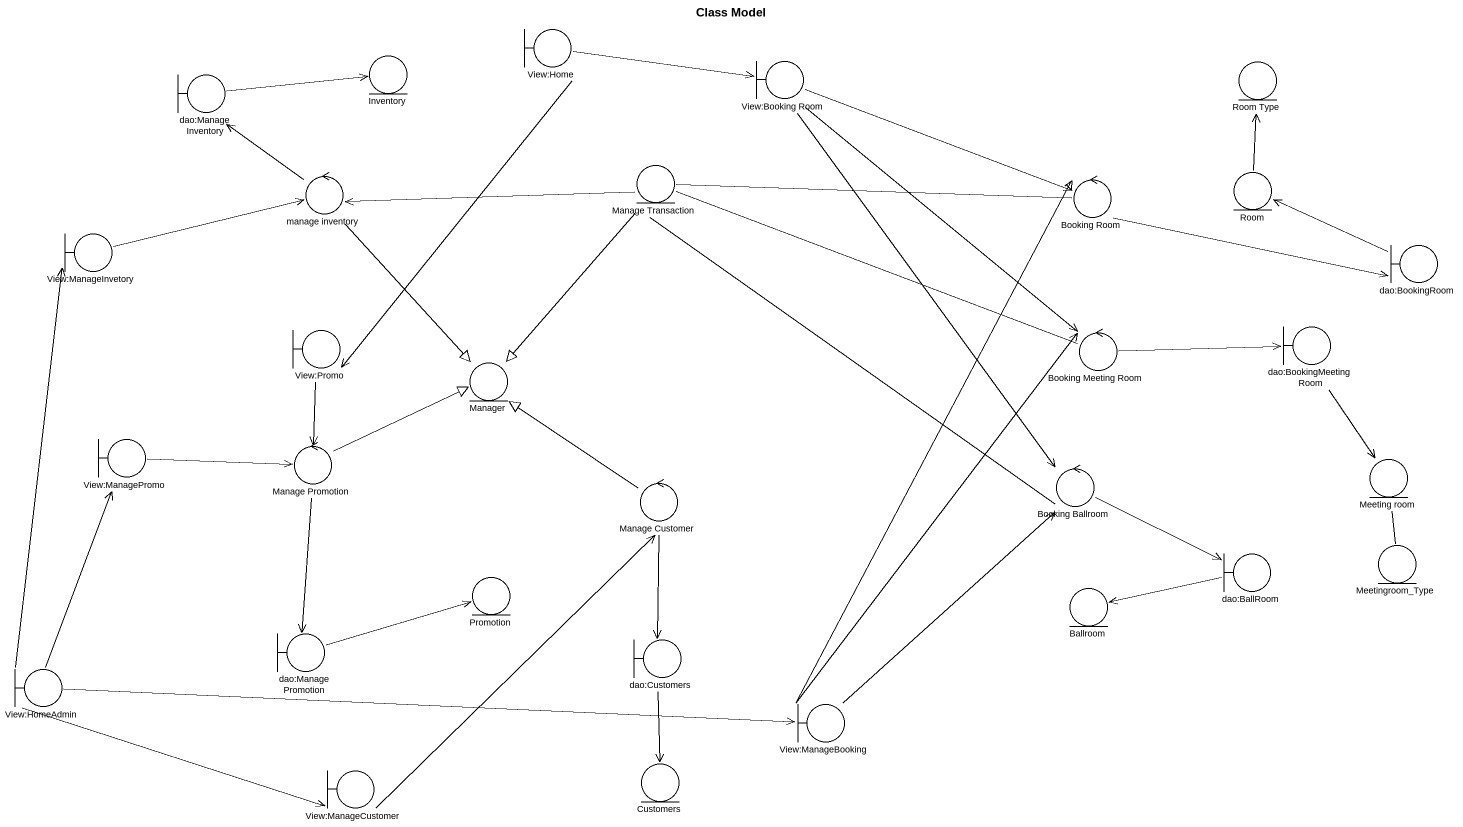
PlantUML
@startuml
title Class Model
entity Inventory
boundary "View:Home" as View_Home
boundary "dao:ManageInventory" as dao_ManageInventory
boundary "View:Booking Room" as View_Booking_Room
entity "Room Type" as Room_Type
entity "Manage Transaction" as Manage_Transaction
entity Room
control "manage inventory" as manage_inventory
control "Booking Room" as Booking_Room
boundary "View:ManageInvetory" as View_ManageInvetory
boundary "dao:BookingRoom" as dao_BookingRoom
boundary "dao:BookingMeetingRoom" as dao_BookingMeetingRoom
boundary "View:Promo" as View_Promo
entity Manager
control "Booking Meeting Room" as Booking_Meeting_Room
boundary "View:ManagePromo" as View_ManagePromo
control "Manage Promotion" as Manage_Promotion
control "Manage Customer" as Manage_Customer
control "Booking Ballroom" as Booking_Ballroom
entity "Meeting room" as Meeting_room
boundary "dao:BallRoom" as dao_BallRoom
entity Meetingroom_Type
entity Promotion
entity Ballroom
boundary "dao:ManagePromotion" as dao_ManagePromotion
boundary "View:HomeAdmin" as View_HomeAdmin
boundary "dao:Customers" as dao_Customers
boundary "View:ManageBooking" as View_ManageBooking
boundary "View:ManageCustomer" as View_ManageCustomer
entity Customers
View_Home -right-> View_Booking_Room
View_Home --> View_Promo
dao_ManageInventory -right-> Inventory
View_Booking_Room -right-> Booking_Room
View_Booking_Room --> Booking_Meeting_Room
View_Booking_Room --> Booking_Ballroom
Manage_Transaction -left-> manage_inventory
Manage_Transaction -right- Booking_Room
Manage_Transaction --|> Manager
Manage_Transaction -right- Booking_Meeting_Room
Manage_Transaction -- Booking_Ballroom
Room -up-> Room_Type
manage_inventory -up-> dao_ManageInventory
manage_inventory --|> Manager
Booking_Room -right-> dao_BookingRoom
View_ManageInvetory -right-> manage_inventory
dao_BookingRoom -left-> Room
dao_BookingMeetingRoom --> Meeting_room
View_Promo --> Manage_Promotion
Booking_Meeting_Room -right-> dao_BookingMeetingRoom
View_ManagePromo -right-> Manage_Promotion
Manage_Promotion -right-|> Manager
Manage_Promotion --> dao_ManagePromotion
Manage_Customer -up-|> Manager
Manage_Customer --> dao_Customers
Booking_Ballroom -right-> dao_BallRoom
Meeting_room -- Meetingroom_Type
dao_BallRoom -left-> Ballroom
dao_ManagePromotion -right-> Promotion
View_HomeAdmin -up-> View_ManageInvetory
View_HomeAdmin -up-> View_ManagePromo
View_HomeAdmin -right-> View_ManageBooking
View_HomeAdmin -right-> View_ManageCustomer
dao_Customers --> Customers
View_ManageBooking -up-> Booking_Room
View_ManageBooking -up-> Booking_Meeting_Room
View_ManageBooking -up-> Booking_Ballroom
View_ManageCustomer -up-> Manage_Customer
@enduml
